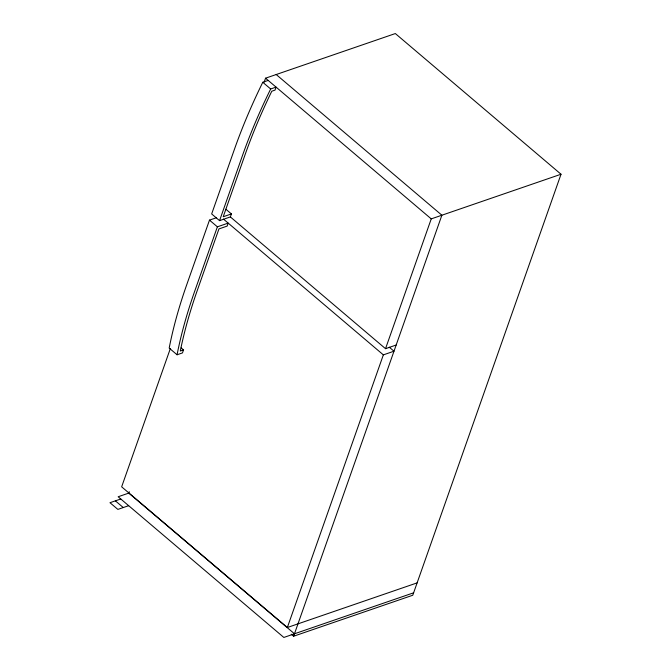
<?xml version="1.0" encoding="UTF-8"?>
<svg xmlns="http://www.w3.org/2000/svg" width="671" height="671" viewBox="0 0 671 671"><rect width="100%" height="100%" fill="white"/><g stroke="black" fill="none" stroke-linecap="round" stroke-linejoin="round"><path stroke-width="1.01" d="M216.364 217.756L209.486 220.122L186.63 285.024A436.636 208.035 -49.7 0 0 169.184 348.073L177.069 354.774L182.478 352.912L183.527 349.918L181.162 347.905M170.35 348.526L121.652 486.827L287.339 627.519L417.119 582.881M264.164 82.122L265.557 78.188L395.336 33.55L561.023 174.242L412.766 595.244L293.621 636.225L291.231 634.196M183.527 349.918L180.306 351.025L180.86 348.308A432.879 206.249 -49.7 0 1 197.148 290.811L218.939 228.92L227.133 226.102L228.19 223.107L217.379 226.823L194.523 291.726A436.636 208.035 -49.7 0 0 177.069 354.774M268.182 80.419L262.78 82.281A436.636 208.035 -49.7 0 0 234.523 149.046L211.667 213.94L219.551 220.642L242.407 155.739A436.636 208.035 -49.7 0 1 270.673 88.983L276.075 87.121L275.018 90.115L271.797 91.222L270.321 94.259A432.879 206.249 -49.7 0 0 245.024 154.85L223.225 216.75L231.42 213.932L225.892 209.243M128.606 493.63L129.277 491.726M219.551 220.642L230.363 216.926L231.42 213.932M287.339 627.519L383.351 354.867L393.994 351.21L389.214 347.15M230.363 216.926L385.531 348.685L431.243 218.88L561.023 174.242M293.621 636.225L441.879 215.223L276.192 74.531M385.531 348.685L396.167 345.028M120.78 498.989L109.977 502.705L117.87 509.406L128.673 505.691M413.621 592.812L283.841 637.45L118.155 496.758L128.79 493.093L294.477 633.793M265.557 78.188L431.243 218.88M262.78 82.281L270.673 88.983M223.451 219.09L383.351 354.867M209.486 220.122L217.379 226.823M115.378 500.851L123.271 507.544"/></g></svg>
